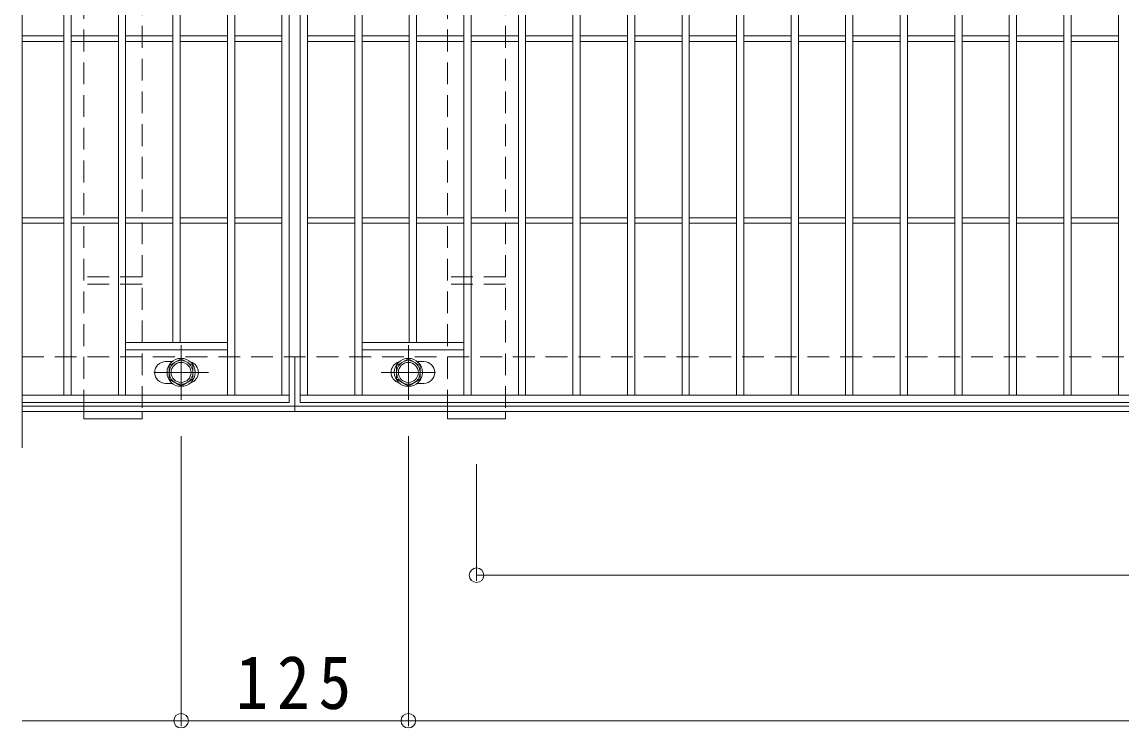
# Model space of a CAD drawing. Units: millimetres on the paper, enlarged 2 times, with parts at other scales. Extents: x -437 to 461, y -392 to 305.
# Drawn here: x -119 to 2, y 145 to 222.6 of the extents above; entities that cross this region are included whole.
import ezdxf

# ---------------------------------------------------------------- set-up
doc = ezdxf.new("R2010")
doc.units = ezdxf.units.MM
doc.header["$LTSCALE"] = 2
doc.header["$PDMODE"] = 32
doc.header["$PDSIZE"] = 1.6
doc.linetypes.add('CHAIN1', pattern=[8, 5, -1, 1, -1])
doc.linetypes.add('DASHED1', pattern=[1.8, 1.2, -0.6])
for name, color, linetype, lineweight in [('C-1_躯体', 2, 'Continuous', 9), ('C-2_仕上', 3, 'Continuous', 9), ('C-4_文字', 7, 'Continuous', 9), ('C-8_ハッチ', 3, 'DASHED1', 9), ('C-B_衛生陶器', 2, 'Continuous', 9)]:
    doc.layers.add(name, color=color, linetype=linetype, lineweight=lineweight)
doc.styles.add('ＭＳ ゴシック', font='')
doc.styles.get('ＭＳ ゴシック').set_extended_font_data('MS Gothic')

msp = doc.modelspace()

# ---------------------------------------------------------------- linework, layer by layer
at = {"layer": 'C-1_躯体', "linetype": 'DASHED1'}
msp.add_line((-119.021, 185.786), (140.979, 185.786), dxfattribs=at)
at = {"layer": 'C-1_躯体'}
for p, q in [((-89.021, 179.786), (-89.021, 185.786)), ((-119.021, 180.386), (140.979, 180.386)), ((-119.021, 179.786), (140.979, 179.786))]:
    msp.add_line(p, q, dxfattribs=at)
at = {"layer": 'C-2_仕上'}
for p, q in [((-119.021, 265.786), (-119.021, 175.786)), ((-89.621, 180.786), (-89.621, 260.786)), ((-88.421, 180.786), (-88.421, 260.786)), ((-114.421, 181.586), (-114.421, 259.986)), ((-113.621, 181.586), (-113.621, 259.986)), ((-108.421, 181.586), (-108.421, 259.986)), ((-107.621, 181.586), (-107.621, 259.986)), ((-96.421, 181.586), (-96.421, 259.986)), ((-95.621, 181.586), (-95.621, 259.986)), ((-90.421, 259.986), (-90.421, 181.586)), ((-87.621, 181.586), (-87.621, 259.986)), ((-82.421, 181.586), (-82.421, 259.986)), ((-81.621, 181.586), (-81.621, 259.986)), ((-70.421, 181.586), (-70.421, 259.986)), ((-69.621, 181.586), (-69.621, 259.986)), ((-64.421, 181.586), (-64.421, 259.986)), ((-63.621, 181.586), (-63.621, 259.986)), ((-58.421, 181.586), (-58.421, 259.986)), ((-57.621, 181.586), (-57.621, 259.986)), ((-52.421, 181.586), (-52.421, 259.986)), ((-51.621, 181.586), (-51.621, 259.986)), ((-46.421, 181.586), (-46.421, 259.986)), ((-45.621, 181.586), (-45.621, 259.986)), ((-40.421, 181.586), (-40.421, 259.986)), ((-39.621, 181.586), (-39.621, 259.986)), ((-34.421, 181.586), (-34.421, 259.986)), ((-33.621, 181.586), (-33.621, 259.986)), ((-28.421, 181.586), (-28.421, 259.986)), ((-27.621, 181.586), (-27.621, 259.986)), ((-22.421, 181.586), (-22.421, 259.986)), ((-21.621, 181.586), (-21.621, 259.986)), ((-16.421, 181.586), (-16.421, 259.986)), ((-15.621, 181.586), (-15.621, 259.986)), ((-10.421, 181.586), (-10.421, 259.986)), ((-9.621, 181.586), (-9.621, 259.986)), ((-4.421, 181.586), (-4.421, 259.986)), ((-3.621, 181.586), (-3.621, 259.986)), ((1.579, 181.586), (1.579, 259.986)), ((-102.421, 187.386), (-102.421, 254.186)), ((-101.621, 187.386), (-101.621, 254.186)), ((-76.421, 187.386), (-76.421, 254.186)), ((-75.621, 187.386), (-75.621, 254.186)), ((-119.021, 221.086), (-114.421, 221.086)), ((-119.021, 220.486), (-114.421, 220.486)), ((-113.621, 221.086), (-108.421, 221.086)), ((-113.621, 220.486), (-108.421, 220.486)), ((-107.621, 221.086), (-102.421, 221.086)), ((-107.621, 220.486), (-102.421, 220.486)), ((-101.621, 221.086), (-96.421, 221.086)), ((-101.621, 220.486), (-96.421, 220.486)), ((-95.621, 221.086), (-90.421, 221.086)), ((-95.621, 220.486), (-90.421, 220.486)), ((-87.621, 221.086), (-82.421, 221.086)), ((-87.621, 220.486), (-82.421, 220.486)), ((-81.621, 221.086), (-76.421, 221.086)), ((-81.621, 220.486), (-76.421, 220.486)), ((-75.621, 221.086), (-70.421, 221.086)), ((-75.621, 220.486), (-70.421, 220.486)), ((-69.621, 221.086), (-64.421, 221.086)), ((-69.621, 220.486), (-64.421, 220.486)), ((-63.621, 221.086), (-58.421, 221.086)), ((-63.621, 220.486), (-58.421, 220.486)), ((-57.621, 221.086), (-52.421, 221.086)), ((-57.621, 220.486), (-52.421, 220.486)), ((-51.621, 221.086), (-46.421, 221.086)), ((-51.621, 220.486), (-46.421, 220.486)), ((-45.621, 221.086), (-40.421, 221.086)), ((-45.621, 220.486), (-40.421, 220.486)), ((-39.621, 221.086), (-34.421, 221.086)), ((-39.621, 220.486), (-34.421, 220.486)), ((-33.621, 221.086), (-28.421, 221.086)), ((-33.621, 220.486), (-28.421, 220.486)), ((-27.621, 221.086), (-22.421, 221.086)), ((-27.621, 220.486), (-22.421, 220.486)), ((-21.621, 221.086), (-16.421, 221.086)), ((-21.621, 220.486), (-16.421, 220.486)), ((-15.621, 221.086), (-10.421, 221.086)), ((-15.621, 220.486), (-10.421, 220.486)), ((-9.621, 221.086), (-4.421, 221.086)), ((-9.621, 220.486), (-4.421, 220.486)), ((-3.621, 221.086), (1.579, 221.086)), ((-3.621, 220.486), (1.579, 220.486)), ((-119.021, 201.086), (-114.421, 201.086)), ((-113.621, 201.086), (-108.421, 201.086)), ((-107.621, 201.086), (-102.421, 201.086)), ((-101.621, 201.086), (-96.421, 201.086)), ((-95.621, 201.086), (-90.421, 201.086)), ((-87.621, 201.086), (-82.421, 201.086)), ((-81.621, 201.086), (-76.421, 201.086)), ((-75.621, 201.086), (-70.421, 201.086)), ((-69.621, 201.086), (-64.421, 201.086)), ((-63.621, 201.086), (-58.421, 201.086)), ((-57.621, 201.086), (-52.421, 201.086)), ((-51.621, 201.086), (-46.421, 201.086)), ((-45.621, 201.086), (-40.421, 201.086)), ((-39.621, 201.086), (-34.421, 201.086)), ((-33.621, 201.086), (-28.421, 201.086)), ((-27.621, 201.086), (-22.421, 201.086)), ((-21.621, 201.086), (-16.421, 201.086)), ((-15.621, 201.086), (-10.421, 201.086)), ((-9.621, 201.086), (-4.421, 201.086)), ((-3.621, 201.086), (1.579, 201.086)), ((-119.021, 200.486), (-114.421, 200.486)), ((-113.621, 200.486), (-108.421, 200.486)), ((-107.621, 200.486), (-102.421, 200.486)), ((-101.621, 200.486), (-96.421, 200.486)), ((-95.621, 200.486), (-90.421, 200.486)), ((-87.621, 200.486), (-82.421, 200.486)), ((-81.621, 200.486), (-76.421, 200.486)), ((-75.621, 200.486), (-70.421, 200.486)), ((-69.621, 200.486), (-64.421, 200.486)), ((-63.621, 200.486), (-58.421, 200.486)), ((-57.621, 200.486), (-52.421, 200.486)), ((-51.621, 200.486), (-46.421, 200.486)), ((-45.621, 200.486), (-40.421, 200.486)), ((-39.621, 200.486), (-34.421, 200.486)), ((-33.621, 200.486), (-28.421, 200.486)), ((-27.621, 200.486), (-22.421, 200.486)), ((-21.621, 200.486), (-16.421, 200.486)), ((-15.621, 200.486), (-10.421, 200.486)), ((-9.621, 200.486), (-4.421, 200.486)), ((-3.621, 200.486), (1.579, 200.486)), ((-96.421, 187.386), (-107.621, 187.386)), ((-96.421, 186.586), (-107.621, 186.586)), ((-81.621, 187.386), (-70.421, 187.386)), ((-81.621, 186.586), (-70.421, 186.586)), ((-103.221, 185.286), (-102.502, 185.286)), ((-75.54, 185.286), (-74.821, 185.286)), ((-102.502, 182.886), (-103.221, 182.886)), ((-74.821, 182.886), (-75.54, 182.886)), ((-89.621, 181.586), (-119.021, 181.586)), ((110.379, 181.586), (-88.421, 181.586)), ((-89.621, 180.786), (-119.021, 180.786)), ((110.379, 180.786), (-88.421, 180.786))]:
    msp.add_line(p, q, dxfattribs=at)
for centre, start, end in [((-103.221, 184.086), 90, 180), ((-100.821, 184.086), 0, 73.66518), ((-77.221, 184.086), 106.33482, 180), ((-74.821, 184.086), 0, 90), ((-103.221, 184.086), 180, 270), ((-100.821, 184.086), 286.33482, 0), ((-77.221, 184.086), 180, 253.66518), ((-74.821, 184.086), 270, 0)]:
    msp.add_arc(centre, 1.2, start, end, dxfattribs=at)
at = {"layer": 'C-4_文字'}
for p, q in [((-101.521, 145.186), (-101.521, 177.086)), ((-76.521, 145.186), (-76.521, 177.086)), ((-69.021, 161.186), (-69.021, 173.986)), ((-69.021, 161.786), (110.979, 161.786)), ((-101.521, 145.786), (-119.021, 145.786)), ((-101.521, 145.786), (-76.521, 145.786)), ((-76.521, 145.786), (98.479, 145.786))]:
    msp.add_line(p, q, dxfattribs=at)
for p in [(-69.021, 161.786), (-101.521, 145.786), (-76.521, 145.786)]:
    msp.add_point(p, dxfattribs=at)
at = {"layer": 'C-8_ハッチ'}
for p, q in [((-112.221, 179.786), (-112.221, 261.786)), ((-105.821, 261.786), (-105.821, 179.786)), ((-72.221, 179.786), (-72.221, 261.786)), ((-65.821, 261.786), (-65.821, 179.786)), ((-105.821, 194.586), (-112.221, 194.586)), ((-105.821, 193.786), (-112.221, 193.786)), ((-65.821, 194.586), (-72.221, 194.586)), ((-65.821, 193.786), (-72.221, 193.786)), ((-105.821, 179.786), (-112.221, 179.786)), ((-65.821, 179.786), (-72.221, 179.786))]:
    msp.add_line(p, q, dxfattribs=at)
at = {"layer": 'C-8_ハッチ', "linetype": 'Continuous'}
for p, q in [((-112.221, 178.986), (-112.221, 179.786)), ((-72.221, 178.986), (-72.221, 179.786))]:
    msp.add_line(p, q, dxfattribs=at)
for points in [[(-105.821, 179.786), (-105.821, 178.986), (-112.221, 178.986)], [(-65.821, 179.786), (-65.821, 178.986), (-72.221, 178.986)]]:
    msp.add_lwpolyline(points, dxfattribs=at)
at = {"layer": 'C-B_衛生陶器', "color": 7, "linetype": 'CHAIN1'}
for p, q in [((-101.521, 181.086), (-101.521, 187.086)), ((-76.521, 181.086), (-76.521, 187.086)), ((-104.521, 184.086), (-98.521, 184.086)), ((-79.521, 184.086), (-73.521, 184.086))]:
    msp.add_line(p, q, dxfattribs=at)
at = {"layer": 'C-B_衛生陶器'}
for points in [[(-102.82, 183.336), (-101.521, 182.586), (-100.222, 183.336), (-100.222, 184.836), (-101.521, 185.586), (-102.82, 184.836)], [(-77.82, 183.336), (-76.521, 182.586), (-75.222, 183.336), (-75.222, 184.836), (-76.521, 185.586), (-77.82, 184.836)]]:
    msp.add_lwpolyline(points, close=True, dxfattribs=at)
for centre, radius in [((-101.521, 184.086), 1.55), ((-101.521, 184.086), 1.3), ((-101.521, 184.086), 1.1), ((-76.521, 184.086), 1.55), ((-76.521, 184.086), 1.3), ((-76.521, 184.086), 1.1)]:
    msp.add_circle(centre, radius, dxfattribs=at)

# ---------------------------------------------------------------- texts
at = {"layer": 'C-4_文字', "color": 2, "insert": (-95.521, 146.986), "char_height": 5.865, "attachment_point": 7, "style": 'ＭＳ ゴシック'}
msp.add_mtext('\\T1.27;\\W0.9;125', dxfattribs=at)

doc.saveas('drawing.dxf')
